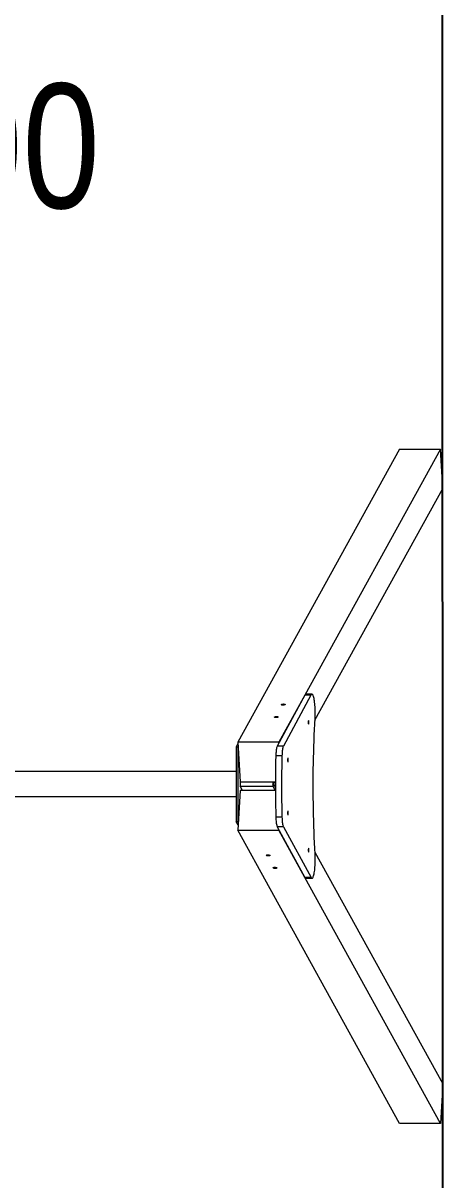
# Model space of a CAD drawing. Header units: millimetres. Extents: x -7233 to 5832, y -5390 to 5836.
# Drawn here: x 4821 to 5832, y -1878 to 910 of the extents above; entities that cross this region are included whole.
import ezdxf

# ---------------------------------------------------------------- set-up
doc = ezdxf.new("R2010")
doc.units = ezdxf.units.MM
for name, color, linetype in [('DiKom', 7, 'Continuous'), ('DIKOM_ОБЪЕКТ', 7, 'Continuous'), ('DIKOM_РАЗМЕР_ЗОНА', 7, 'Continuous'), ('DIKOM_РАЗМЕР_ОБЪЕКТА', 7, 'Continuous')]:
    doc.layers.add(name, color=color, linetype=linetype)
doc.styles.add('style1', font='arial.ttf', dxfattribs={"width": 0.8})
doc.dimstyles.new('1-50', dxfattribs={"dimtxt": 300, "dimasz": 200, "dimexe": 100, "dimexo": 0, "dimgap": 100, "dimtad": 1, "dimtxsty": 'style1', "dimcen": 200, "dimclrd": 7, "dimclre": 7, "dimclrt": 7, "dimadec": 1, "dimazin": 2, "dimtfac": 1, "dimtmove": 0, "dimatfit": 2, "dimfxl": 0, "dimlwd": 25, "dimlwe": 18, "dimarcsym": 0})

# ---------------------------------------------------------------- blocks, each defined once
blk = doc.blocks.new('*D9')
at = {"layer": 'Defpoints', "color": 0, "transparency": 16777216}
for p in [(-4399, -1222.1), (5831.2, -1646.4), (5831.2, -3177.6)]:
    blk.add_point(p, dxfattribs=at)
at = {"layer": 'DIKOM_РАЗМЕР_ОБЪЕКТА', "color": 7, "lineweight": 18, "transparency": 16777216}
for p, q in [((-4399, -1222.1), (-4399, -3277.6)), ((5831.2, -1646.4), (5831.2, -3277.6))]:
    blk.add_line(p, q, dxfattribs=at)
at = {"layer": 'DIKOM_РАЗМЕР_ОБЪЕКТА', "color": 7, "lineweight": 25, "transparency": 16777216}
blk.add_line((-4199, -3177.6), (5631.2, -3177.6), dxfattribs=at)
at = {"layer": 'DIKOM_РАЗМЕР_ОБЪЕКТА', "color": 7, "transparency": 16777216}
for points in [[(-4199, -3144.3), (-4199, -3210.9), (-4399, -3177.6)], [(5631.2, -3144.3), (5631.2, -3210.9), (5831.2, -3177.6)]]:
    blk.add_solid(points, dxfattribs=at)
at = {"layer": 'DIKOM_РАЗМЕР_ОБЪЕКТА', "color": 7, "transparency": 16777216, "insert": (320.9, -2924.4), "char_height": 300, "attachment_point": 5, "style": 'style1'}
blk.add_mtext('10200', dxfattribs=at)
blk = doc.blocks.new('*D12')
at = {"layer": 'Defpoints', "color": 0, "transparency": 16777216}
for p in [(5830.8, -919), (-6399, -929.6), (5830.8, -5289.9)]:
    blk.add_point(p, dxfattribs=at)
at = {"layer": 'DIKOM_РАЗМЕР_ЗОНА', "color": 7, "lineweight": 18, "transparency": 16777216}
for p, q in [((5830.8, -919), (5830.8, -5389.9)), ((-6399, -929.6), (-6399, -5389.9))]:
    blk.add_line(p, q, dxfattribs=at)
at = {"layer": 'DIKOM_РАЗМЕР_ЗОНА', "color": 7, "lineweight": 25, "transparency": 16777216}
blk.add_line((-6199, -5289.9), (5630.8, -5289.9), dxfattribs=at)
at = {"layer": 'DIKOM_РАЗМЕР_ЗОНА', "color": 7, "transparency": 16777216}
for points in [[(-6199, -5256.6), (-6199, -5323.2), (-6399, -5289.9)], [(5630.8, -5256.6), (5630.8, -5323.2), (5830.8, -5289.9)]]:
    blk.add_solid(points, dxfattribs=at)
at = {"layer": 'DIKOM_РАЗМЕР_ЗОНА', "color": 7, "transparency": 16777216, "insert": (-1095.5, -5036.7), "char_height": 300, "attachment_point": 5, "style": 'style1'}
blk.add_mtext('12200', dxfattribs=at)

msp = doc.modelspace()

# ---------------------------------------------------------------- linework, layer by layer
at = {"layer": 'DiKom', "color": 3}
msp.add_line((5830.019, 1676.571), (5831.66, -3536.002), dxfattribs=at)
at = {"layer": 'DIKOM_ОБЪЕКТ', "color": 7, "linetype": 'Continuous', "lineweight": 15}
for p, q in [((5727.545, -116.753), (5338.359, -823.412)), ((5826.026, -116.753), (5499.537, -709.57)), ((5727.545, -116.753), (5826.026, -116.753)), ((5831.248, -212.125), (5826.026, -116.753)), ((5523.835, -770.304), (5831.248, -212.125)), ((5499.447, -709.734), (5433.161, -832.636)), ((5499.447, -709.734), (5436.839, -823.412)), ((5514.219, -709.734), (5447.933, -832.636)), ((5514.219, -709.734), (5499.447, -709.734)), ((5516.614, -707.568), (5501.842, -707.568)), ((5338.525, -826.443), (5334.36, -834.005)), ((5334.36, -834.005), (5338.299, -834.005)), ((5334.36, -834.005), (5334.36, -1014.005)), ((5338.881, -832.949), (5338.299, -834.005)), ((5338.299, -834.005), (5338.299, -1014.005)), ((5338.359, -823.412), (5343.58, -918.784)), ((5436.839, -823.412), (5338.359, -823.412)), ((5447.933, -832.636), (5433.161, -832.636)), ((5436.959, -825.595), (5436.839, -823.412)), ((5444.393, -856.202), (5429.621, -856.202)), ((5334.36, -894.005), (1774.379, -894.005)), ((5343.58, -918.784), (5422.365, -918.784)), ((5343.58, -918.784), (5428.58, -918.784)), ((5422.365, -918.784), (5422.783, -926.413)), ((5422.783, -926.413), (5426.984, -918.784)), ((5343.58, -939.712), (5338.359, -1035.084)), ((5343.58, -929.227), (5422.365, -929.227)), ((5349.355, -939.712), (5343.58, -929.227)), ((5428.579, -939.712), (5343.58, -939.712)), ((5422.783, -921.597), (5422.365, -929.227)), ((5422.365, -929.227), (5428.139, -939.712)), ((5422.783, -921.597), (5428.559, -932.086)), ((1774.379, -954.005), (5334.36, -954.005)), ((5334.36, -1014.005), (5338.299, -1014.005)), ((5339.047, -1022.515), (5334.36, -1014.005)), ((5338.299, -1014.005), (5339.403, -1016.01)), ((5444.435, -1003.838), (5429.663, -1003.838)), ((5447.989, -1027.337), (5433.217, -1027.337)), ((5433.217, -1027.337), (5499.571, -1148.989)), ((5447.989, -1027.337), (5514.343, -1148.989)), ((5338.359, -1035.084), (5436.839, -1035.084)), ((5727.545, -1741.743), (5338.359, -1035.084)), ((5436.839, -1035.084), (5436.894, -1034.079)), ((5499.571, -1148.989), (5436.839, -1035.084)), ((5523.933, -1088.369), (5831.248, -1646.371)), ((5514.343, -1148.989), (5499.571, -1148.989)), ((5826.026, -1741.743), (5499.613, -1149.064)), ((5501.942, -1151.109), (5516.714, -1151.109)), ((5831.248, -1646.371), (5826.026, -1741.743)), ((5826.026, -1741.743), (5727.545, -1741.743))]:
    msp.add_line(p, q, dxfattribs=at)
at = {"layer": 'DIKOM_ОБЪЕКТ', "color": 7, "linetype": 'Continuous', "lineweight": 15, "flags": 128}
for points in [[(5524.054, -766.319), (5524.241, -762.352), (5524.364, -758.303), (5524.423, -754.207), (5524.416, -750.097), (5524.344, -746.008), (5524.208, -741.973), (5524.008, -738.027), (5523.747, -734.202), (5523.427, -730.53), (5523.049, -727.043), (5522.618, -723.768), (5522.136, -720.733), (5521.609, -717.964), (5521.04, -715.484), (5520.434, -713.313), (5519.796, -711.469), (5519.132, -709.968), (5518.446, -708.823), (5517.746, -708.043), (5517.035, -707.634), (5516.321, -707.6), (5515.61, -707.941), (5514.908, -708.654), (5514.219, -709.734)], [(5448.267, -731.136), (5449.485, -731.191), (5450.545, -731.351), (5451.359, -731.603), (5451.863, -731.927), (5452.015, -732.296), (5451.802, -732.682), (5451.244, -733.051), (5450.383, -733.375), (5449.291, -733.628), (5448.055, -733.787), (5446.777, -733.842), (5445.558, -733.787), (5444.499, -733.628), (5443.685, -733.375), (5443.181, -733.051), (5443.03, -732.682), (5443.241, -732.296), (5443.801, -731.927), (5444.661, -731.603), (5445.753, -731.351), (5446.988, -731.191), (5448.267, -731.136)], [(5431.706, -761.207), (5432.924, -761.261), (5433.984, -761.421), (5434.798, -761.674), (5435.301, -761.998), (5435.454, -762.367), (5435.241, -762.752), (5434.683, -763.122), (5433.822, -763.446), (5432.73, -763.698), (5431.494, -763.858), (5430.216, -763.913), (5428.997, -763.858), (5427.938, -763.698), (5427.124, -763.446), (5426.62, -763.122), (5426.468, -762.752), (5426.68, -762.367), (5427.239, -761.998), (5428.1, -761.674), (5429.192, -761.421), (5430.427, -761.261), (5431.706, -761.207)], [(5508.436, -770.997), (5508.216, -771.182), (5508.014, -771.716), (5507.846, -772.556), (5507.726, -773.635), (5507.663, -774.864), (5507.664, -776.145), (5507.727, -777.374), (5507.847, -778.45), (5508.016, -779.287), (5508.218, -779.817), (5508.439, -779.997), (5508.659, -779.813), (5508.861, -779.279), (5509.029, -778.439), (5509.149, -777.36), (5509.211, -776.13), (5509.211, -774.85), (5509.147, -773.621), (5509.027, -772.545), (5508.859, -771.708), (5508.656, -771.177), (5508.436, -770.997)], [(5524.147, -1092.219), (5523.437, -1079.037), (5522.786, -1065.752), (5522.196, -1052.376), (5521.667, -1038.915), (5521.198, -1025.379), (5520.791, -1011.778), (5520.446, -998.12), (5520.162, -984.415), (5519.94, -970.673), (5519.78, -956.901), (5519.683, -943.111), (5519.648, -929.311), (5519.675, -915.51), (5519.765, -901.717), (5519.916, -887.943), (5520.13, -874.196), (5520.406, -860.486), (5520.744, -846.822), (5521.144, -833.214), (5521.604, -819.669), (5522.126, -806.199), (5522.709, -792.81), (5523.351, -779.514), (5524.054, -766.319)], [(5433.161, -832.636), (5432.63, -833.808), (5432.125, -835.307), (5431.65, -837.114), (5431.213, -839.208), (5430.818, -841.564), (5430.47, -844.154), (5430.173, -846.947), (5429.931, -849.91), (5429.746, -853.007), (5429.621, -856.202)], [(5447.933, -832.636), (5447.402, -833.808), (5446.897, -835.307), (5446.422, -837.114), (5445.985, -839.208), (5445.59, -841.564), (5445.242, -844.154), (5444.945, -846.947), (5444.703, -849.91), (5444.518, -853.007), (5444.393, -856.202)], [(5429.621, -856.202), (5429.267, -869.532), (5428.984, -882.918), (5428.773, -896.348), (5428.633, -909.808), (5428.565, -923.288), (5428.569, -936.772), (5428.644, -950.25), (5428.792, -963.708), (5429.011, -977.134), (5429.301, -990.514), (5429.663, -1003.838)], [(5444.393, -856.202), (5444.039, -869.532), (5443.756, -882.918), (5443.545, -896.348), (5443.405, -909.808), (5443.337, -923.288), (5443.341, -936.772), (5443.416, -950.25), (5443.564, -963.708), (5443.783, -977.134), (5444.073, -990.514), (5444.435, -1003.838)], [(5458.779, -861.677), (5458.558, -861.862), (5458.356, -862.395), (5458.188, -863.236), (5458.068, -864.315), (5458.006, -865.544), (5458.007, -866.825), (5458.07, -868.053), (5458.19, -869.13), (5458.358, -869.967), (5458.561, -870.497), (5458.781, -870.677), (5459.001, -870.493), (5459.203, -869.959), (5459.371, -869.119), (5459.491, -868.04), (5459.553, -866.81), (5459.553, -865.529), (5459.49, -864.301), (5459.369, -863.225), (5459.201, -862.388), (5458.998, -861.857), (5458.779, -861.677)], [(5343.58, -918.784), (5343.866, -924.005), (5343.58, -929.227)], [(5458.815, -989.059), (5458.594, -989.244), (5458.392, -989.778), (5458.224, -990.618), (5458.104, -991.697), (5458.042, -992.926), (5458.043, -994.207), (5458.106, -995.435), (5458.226, -996.512), (5458.394, -997.349), (5458.597, -997.879), (5458.817, -998.059), (5459.037, -997.875), (5459.239, -997.341), (5459.407, -996.5), (5459.527, -995.422), (5459.59, -994.192), (5459.589, -992.912), (5459.526, -991.683), (5459.406, -990.607), (5459.237, -989.77), (5459.035, -989.239), (5458.815, -989.059)], [(5429.663, -1003.838), (5429.79, -1007.03), (5429.976, -1010.124), (5430.22, -1013.082), (5430.519, -1015.869), (5430.868, -1018.453), (5431.265, -1020.801), (5431.703, -1022.887), (5432.179, -1024.685), (5432.685, -1026.174), (5433.217, -1027.337)], [(5444.435, -1003.838), (5444.562, -1007.03), (5444.749, -1010.124), (5444.993, -1013.082), (5445.291, -1015.869), (5445.641, -1018.453), (5446.037, -1020.801), (5446.475, -1022.887), (5446.951, -1024.685), (5447.457, -1026.174), (5447.989, -1027.337)], [(5508.524, -1078.803), (5508.303, -1078.987), (5508.101, -1079.521), (5507.933, -1080.361), (5507.814, -1081.44), (5507.751, -1082.669), (5507.752, -1083.95), (5507.815, -1085.179), (5507.935, -1086.255), (5508.104, -1087.092), (5508.306, -1087.622), (5508.526, -1087.803), (5508.746, -1087.618), (5508.949, -1087.084), (5509.116, -1086.244), (5509.236, -1085.165), (5509.299, -1083.936), (5509.298, -1082.655), (5509.235, -1081.427), (5509.114, -1080.35), (5508.946, -1079.513), (5508.743, -1078.983), (5508.524, -1078.803)], [(5412.01, -1097.289), (5410.731, -1097.234), (5409.496, -1097.074), (5408.404, -1096.822), (5407.543, -1096.498), (5406.984, -1096.129), (5406.772, -1095.744), (5406.924, -1095.374), (5407.427, -1095.05), (5408.242, -1094.798), (5409.301, -1094.638), (5410.519, -1094.583), (5411.798, -1094.638), (5413.034, -1094.798), (5414.126, -1095.05), (5414.986, -1095.374), (5415.545, -1095.744), (5415.757, -1096.129), (5415.605, -1096.498), (5415.102, -1096.822), (5414.288, -1097.074), (5413.228, -1097.234), (5412.01, -1097.289)], [(5514.343, -1148.989), (5515.033, -1150.056), (5515.736, -1150.756), (5516.448, -1151.083), (5517.161, -1151.036), (5517.871, -1150.613), (5518.572, -1149.82), (5519.256, -1148.662), (5519.92, -1147.148), (5520.557, -1145.293), (5521.161, -1143.11), (5521.729, -1140.619), (5522.255, -1137.84), (5522.735, -1134.797), (5523.164, -1131.514), (5523.54, -1128.019), (5523.858, -1124.341), (5524.117, -1120.511), (5524.315, -1116.561), (5524.449, -1112.524), (5524.518, -1108.433), (5524.522, -1104.323), (5524.461, -1100.228), (5524.336, -1096.182), (5524.147, -1092.219)], [(5428.571, -1127.36), (5427.293, -1127.305), (5426.057, -1127.145), (5424.965, -1126.893), (5424.104, -1126.569), (5423.546, -1126.199), (5423.333, -1125.814), (5423.485, -1125.445), (5423.989, -1125.121), (5424.803, -1124.868), (5425.862, -1124.708), (5427.081, -1124.654), (5428.359, -1124.708), (5429.595, -1124.868), (5430.687, -1125.121), (5431.547, -1125.445), (5432.106, -1125.814), (5432.318, -1126.199), (5432.167, -1126.569), (5431.663, -1126.893), (5430.849, -1127.145), (5429.789, -1127.305), (5428.571, -1127.36)]]:
    msp.add_lwpolyline(points, dxfattribs=at)
at = {"layer": 'DIKOM_ОБЪЕКТ', "color": 7, "linetype": 'Continuous', "lineweight": 15}
for centre, radius, start, end in [((5502.44, -710.638), 3.127, 101.037196, 163.198854), ((5502.514, -1148.084), 3.079, 197.086138, 259.282956)]:
    msp.add_arc(centre, radius, start, end, dxfattribs=at)

# ---------------------------------------------------------------- texts
at = {"layer": 'DIKOM_РАЗМЕР_ОБЪЕКТА', "insert": (3962.386, 763.772), "char_height": 300, "width": 5885.53069, "attachment_point": 1, "style": 'style1'}
msp.add_mtext('h-3100', dxfattribs=at)

# ---------------------------------------------------------------- dimensions: what is measured, and where the dimension line sits
at = {"layer": 'DIKOM_РАЗМЕР_ЗОНА'}
dim = msp.add_linear_dim(base=(5830.836, -5289.894), p1=(-6399.043, -929.614), p2=(5830.836, -919.019), text='12200', dimstyle='1-50', dxfattribs=at)
dim.commit()
dim.dimension.update_dxf_attribs({"geometry": '*D12', "text_midpoint": (-1095.516, -5289.894), "dimtype": 160})
at = {"layer": 'DIKOM_РАЗМЕР_ОБЪЕКТА'}
dim = msp.add_linear_dim(base=(5831.248, -3177.614), p1=(-4399.043, -1222.114), p2=(5831.248, -1646.371), text='10200', dimstyle='1-50', dxfattribs=at)
dim.commit()
dim.dimension.update_dxf_attribs({"geometry": '*D9', "text_midpoint": (320.872, -3177.614), "dimtype": 160})

doc.saveas('drawing.dxf')
